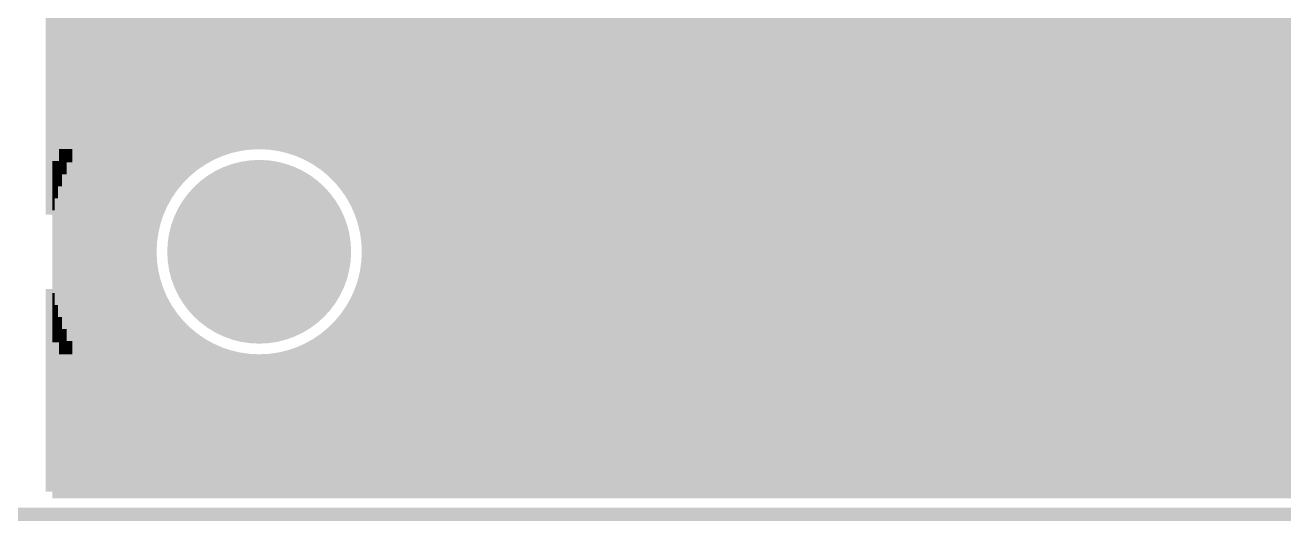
# Model space of a CAD drawing. Extents: x -20 to 155, y -92 to 168.
# Drawn here: x -4.46 to 19.51, y -5.13 to 4.32 of the extents above; entities that cross this region are included whole.
import ezdxf

# ---------------------------------------------------------------- set-up
doc = ezdxf.new("R2010")
doc.units = 0
doc.header["$MEASUREMENT"] = 0
doc.layers.get('0').update_dxf_attribs({"linetype": 'CONTINUOUS'})
for name, color, linetype in [('25-334-1_BOT', 7, 'CONTINUOUS'), ('25-334-1_DRD', 7, 'CONTINUOUS'), ('25-334-1_DRL', 2, 'CONTINUOUS'), ('25-334-1_IN1', 4, 'CONTINUOUS'), ('25-334-1_IN2', 3, 'CONTINUOUS'), ('25-334-1_SMB', 5, 'CONTINUOUS'), ('25-334-1_SMT', 10, 'CONTINUOUS'), ('25-334-1_TOP', 13, 'CONTINUOUS'), ('THRUHOLE_NPT', 15, 'CONTINUOUS'), ('THRUHOLE_TAP', 7, 'CONTINUOUS')]:
    doc.layers.add(name, color=color, linetype=linetype)

# ---------------------------------------------------------------- blocks, each defined once
blk = doc.blocks.new('ROUND_1')
at = {"const_width": 1.75006}
blk.add_lwpolyline([(-0.87503, 0, 1), (0.87503, 0, 1)], format="xyb", close=True, dxfattribs=at)
blk = doc.blocks.new('ROUND_2')
at = {"const_width": 2.49936}
blk.add_lwpolyline([(-1.24968, 0, 1), (1.24968, 0, 1)], format="xyb", close=True, dxfattribs=at)
blk = doc.blocks.new('ROUND_33')
at = {"const_width": 0.7493}
blk.add_lwpolyline([(-0.37465, 0, 1), (0.37465, 0, 1)], format="xyb", close=True, dxfattribs=at)
blk = doc.blocks.new('ROUND_32')
at = {"const_width": 0.35052}
blk.add_lwpolyline([(-0.17526, 0, 1), (0.17526, 0, 1)], format="xyb", close=True, dxfattribs=at)

msp = doc.modelspace()

# ---------------------------------------------------------------- linework, layer by layer
at = {"layer": '25-334-1_BOT', "const_width": 0.254}
for points in [[(-3.937, 16.764), (-3.937, 0.70866)], [(-3.7084, 16.764), (-3.7084, 1.50114)], [(-3.4798, 16.764), (-3.4798, 1.97358)], [(-3.2512, 16.764), (-3.2512, 2.33172)], [(-3.0226, 16.764), (-3.0226, 2.62128)], [(-2.794, 16.764), (-2.794, 2.86258)], [(-2.5654, 16.764), (-2.5654, 3.06832)], [(-2.3368, 16.764), (-2.3368, 3.24612)], [(-2.1082, 16.764), (-2.1082, 3.39852)], [(-1.8796, 16.764), (-1.8796, 3.5306)], [(-1.651, 16.764), (-1.651, 3.64236)], [(-1.4224, 16.764), (-1.4224, 3.73888)], [(-1.1938, 16.764), (-1.1938, 3.81762)], [(-0.9652, 16.764), (-0.9652, 3.88112)], [(-0.7366, 16.764), (-0.7366, 3.93192)], [(-0.508, 16.764), (-0.508, 3.96748)], [(-0.2794, 16.764), (-0.2794, 3.99034)], [(-0.0508, 16.764), (-0.0508, 4.0005)], [(0.1778, 16.764), (0.1778, 3.99542)], [(0.4064, 16.764), (0.4064, 3.98018)], [(0.635, 16.764), (0.635, 3.9497)], [(0.8636, 16.764), (0.8636, 3.90652)], [(1.0922, 16.764), (1.0922, 3.8481)], [(1.3208, 16.764), (1.3208, 3.77698)], [(1.5494, 16.764), (1.5494, 3.68808)], [(1.778, 16.764), (1.778, 3.58394)], [(2.0066, 16.764), (2.0066, 3.45948)], [(2.2352, 16.764), (2.2352, 3.31724)], [(2.4638, 16.764), (2.4638, 3.15214)], [(2.6924, 16.764), (2.6924, 2.9591)], [(2.921, 16.764), (2.921, 2.73304)], [(3.1496, 16.764), (3.1496, 2.46634)], [(3.3782, 16.764), (3.3782, 2.14122)], [(3.6068, 16.764), (3.6068, 1.72974)], [(3.8354, 16.764), (3.8354, 1.13792)], [(4.064, 16.764), (4.064, -4.572)], [(4.2926, 16.764), (4.2926, -4.572)], [(4.5212, 16.764), (4.5212, -4.572)], [(4.7498, 16.764), (4.7498, -4.572)], [(4.9784, 16.764), (4.9784, -4.572)], [(5.207, 16.764), (5.207, -4.572)], [(5.4356, 16.764), (5.4356, -4.572)], [(5.6642, 16.764), (5.6642, -4.572)], [(5.8928, 16.764), (5.8928, -4.572)], [(6.1214, 16.764), (6.1214, -4.572)], [(6.35, 16.764), (6.35, -4.572)], [(6.5786, 16.764), (6.5786, -4.572)], [(6.8072, 16.764), (6.8072, -4.572)], [(7.0358, 16.764), (7.0358, -4.572)], [(7.2644, 16.764), (7.2644, -4.572)], [(7.493, 16.764), (7.493, -4.572)], [(7.7216, 16.764), (7.7216, -4.572)], [(7.9502, 16.764), (7.9502, -4.572)], [(8.1788, 16.764), (8.1788, -4.572)], [(8.4074, 16.764), (8.4074, -4.572)], [(8.636, 16.764), (8.636, -4.572)], [(8.8646, 16.764), (8.8646, -4.572)], [(9.0932, 16.764), (9.0932, -4.572)], [(9.3218, 16.764), (9.3218, -4.572)], [(9.5504, 16.764), (9.5504, -4.572)], [(9.779, 16.764), (9.779, -4.572)], [(10.0076, 16.764), (10.0076, -4.572)], [(10.2362, 16.764), (10.2362, -4.572)], [(10.4648, 16.764), (10.4648, -4.572)], [(10.6934, 16.764), (10.6934, -4.572)], [(10.922, 16.764), (10.922, -4.572)], [(11.1506, 16.764), (11.1506, -4.572)], [(11.3792, 16.764), (11.3792, -4.572)], [(11.6078, 16.764), (11.6078, -4.572)], [(11.8364, 16.764), (11.8364, -4.572)], [(12.065, 16.764), (12.065, -4.572)], [(12.2936, 16.5354), (12.2936, -4.572)], [(12.5222, 16.3068), (12.5222, -4.572)], [(12.7508, 16.0782), (12.7508, -4.572)], [(12.9794, 15.8496), (12.9794, -4.572)], [(13.208, 15.621), (13.208, -4.572)], [(13.4366, 15.3924), (13.4366, -4.572)], [(13.6652, 15.1638), (13.6652, -4.572)], [(13.8938, 14.9352), (13.8938, -4.572)], [(14.1224, 14.7066), (14.1224, -4.572)], [(14.351, 14.478), (14.351, -4.572)], [(14.5796, 14.2494), (14.5796, -4.572)], [(14.8082, 14.0208), (14.8082, -4.572)], [(15.0368, 13.7922), (15.0368, -4.572)], [(15.2654, 13.5636), (15.2654, -4.572)], [(15.494, 13.335), (15.494, -4.572)], [(15.7226, 5.53974), (15.7226, -4.572)], [(15.9512, 5.01904), (15.9512, -4.572)], [(16.1798, 4.6736), (16.1798, -4.572)], [(16.48206, 4.3434), (-3.937, 4.3434)], [(16.4084, 4.41452), (16.4084, -4.572)], [(16.637, 4.20878), (16.637, -4.572)], [(16.75892, 4.1148), (-3.937, 4.1148)], [(16.8656, 4.04114), (16.8656, -4.572)], [(-0.94996, 3.8862), (-3.937, 3.8862)], [(17.13484, 3.8862), (0.94996, 3.8862)], [(17.0942, 3.90652), (17.0942, -4.572)], [(17.3228, 3.79984), (17.3228, -4.572)], [(17.5514, 3.71602), (17.5514, -4.572)], [(19.3802, 3.74904), (19.3802, -4.572)], [(19.6088, 3.84556), (19.6088, -4.572)], [(-1.62052, 3.6576), (-3.937, 3.6576)], [(17.75968, 3.6576), (1.62052, 3.6576)], [(17.78, 3.65252), (17.78, -4.572)], [(18.0086, 3.60934), (18.0086, -4.572)], [(18.2372, 3.58648), (18.2372, -4.572)], [(18.4658, 3.5814), (18.4658, -4.572)], [(18.6944, 3.5941), (18.6944, -4.572)], [(18.923, 3.62712), (18.923, -4.572)], [(135.89, 3.6576), (19.07032, 3.6576)], [(19.1516, 3.67792), (19.1516, -4.572)], [(-2.05994, 3.429), (-3.937, 3.429)], [(135.89, 3.429), (2.05994, 3.429)], [(-2.4003, 3.2004), (-3.937, 3.2004)], [(135.89, 3.2004), (2.4003, 3.2004)], [(-2.67716, 2.9718), (-3.937, 2.9718)], [(135.89, 2.9718), (2.67716, 2.9718)], [(-2.91084, 2.7432), (-3.937, 2.7432)], [(-3.1115, 2.5146), (-3.937, 2.5146)], [(135.89, 2.7432), (2.91084, 2.7432)], [(135.89, 2.5146), (3.1115, 2.5146)], [(-3.28168, 2.286), (-3.937, 2.286)], [(135.89, 2.286), (3.28168, 2.286)], [(-3.43154, 2.0574), (-3.937, 2.0574)], [(135.89, 2.0574), (3.43154, 2.0574)], [(-3.55854, 1.8288), (-3.937, 1.8288)], [(135.89, 1.8288), (3.55854, 1.8288)], [(-3.66522, 1.6002), (-3.937, 1.6002)], [(135.89, 1.6002), (3.66522, 1.6002)], [(-3.75666, 1.3716), (-3.937, 1.3716)], [(135.89, 1.3716), (3.75666, 1.3716)], [(-3.83286, 1.143), (-3.937, 1.143)], [(135.89, 1.143), (3.83286, 1.143)], [(-3.89382, 0.9144), (-3.937, 0.9144)], [(135.89, 0.9144), (3.89382, 0.9144)], [(135.89, 0.6858), (3.94208, 0.6858)], [(135.89, 0.4572), (3.9751, 0.4572)], [(135.89, 0.2286), (3.99288, 0.2286)], [(135.89, 0), (4.0005, 0)], [(135.89, -0.2286), (3.99288, -0.2286)], [(135.89, -0.4572), (3.9751, -0.4572)], [(-3.937, -0.70866), (-3.937, -4.572)], [(135.89, -0.6858), (3.94208, -0.6858)], [(-3.89382, -0.9144), (-3.937, -0.9144)], [(135.89, -0.9144), (3.89382, -0.9144)], [(-3.83286, -1.143), (-3.937, -1.143)], [(135.89, -1.143), (3.83286, -1.143)], [(3.8354, -1.13792), (3.8354, -4.572)], [(-3.75666, -1.3716), (-3.937, -1.3716)], [(-3.7084, -1.50114), (-3.7084, -4.572)], [(135.89, -1.3716), (3.75666, -1.3716)], [(-3.66522, -1.6002), (-3.937, -1.6002)], [(3.6068, -1.72974), (3.6068, -4.572)], [(135.89, -1.6002), (3.66522, -1.6002)], [(-3.55854, -1.8288), (-3.937, -1.8288)], [(-3.4798, -1.97358), (-3.4798, -4.572)], [(135.89, -1.8288), (3.55854, -1.8288)], [(-3.43154, -2.0574), (-3.937, -2.0574)], [(3.3782, -2.14122), (3.3782, -4.572)], [(135.89, -2.0574), (3.43154, -2.0574)], [(-3.28168, -2.286), (-3.937, -2.286)], [(-3.1115, -2.5146), (-3.937, -2.5146)], [(-3.2512, -2.33172), (-3.2512, -4.572)], [(135.89, -2.5146), (3.1115, -2.5146)], [(3.1496, -2.46634), (3.1496, -4.572)], [(135.89, -2.286), (3.28168, -2.286)], [(-2.91084, -2.7432), (-3.937, -2.7432)], [(-3.0226, -2.62128), (-3.0226, -4.572)], [(135.89, -2.7432), (2.91084, -2.7432)], [(2.921, -2.73304), (2.921, -4.572)], [(-2.67716, -2.9718), (-3.937, -2.9718)], [(-2.794, -2.86258), (-2.794, -4.572)], [(135.89, -2.9718), (2.67716, -2.9718)], [(2.6924, -2.9591), (2.6924, -4.572)], [(-2.4003, -3.2004), (-3.937, -3.2004)], [(-2.5654, -3.06832), (-2.5654, -4.572)], [(135.89, -3.2004), (2.4003, -3.2004)], [(2.4638, -3.15214), (2.4638, -4.572)], [(-2.05994, -3.429), (-3.937, -3.429)], [(-2.3368, -3.24612), (-2.3368, -4.572)], [(-2.1082, -3.39852), (-2.1082, -4.572)], [(2.0066, -3.45948), (2.0066, -4.572)], [(135.89, -3.429), (2.05994, -3.429)], [(2.2352, -3.31724), (2.2352, -4.572)], [(-1.62052, -3.6576), (-3.937, -3.6576)], [(-1.8796, -3.5306), (-1.8796, -4.572)], [(-1.651, -3.64236), (-1.651, -4.572)], [(1.5494, -3.68808), (1.5494, -4.572)], [(135.89, -3.6576), (1.62052, -3.6576)], [(1.778, -3.58394), (1.778, -4.572)], [(-0.94996, -3.8862), (-3.937, -3.8862)], [(-1.4224, -3.73888), (-1.4224, -4.572)], [(-1.1938, -3.81762), (-1.1938, -4.572)], [(-0.9652, -3.88112), (-0.9652, -4.572)], [(-0.7366, -3.93192), (-0.7366, -4.572)], [(0.635, -3.9497), (0.635, -4.572)], [(0.8636, -3.90652), (0.8636, -4.572)], [(135.89, -3.8862), (0.94996, -3.8862)], [(1.0922, -3.8481), (1.0922, -4.572)], [(1.3208, -3.77698), (1.3208, -4.572)], [(135.89, -4.1148), (-3.937, -4.1148)], [(-0.508, -3.96748), (-0.508, -4.572)], [(-0.2794, -3.99034), (-0.2794, -4.572)], [(-0.0508, -4.0005), (-0.0508, -4.572)], [(0.1778, -3.99542), (0.1778, -4.572)], [(0.4064, -3.98018), (0.4064, -4.572)], [(135.89, -4.3434), (-3.937, -4.3434)], [(59.944, -4.572), (-3.937, -4.572)]]:
    msp.add_lwpolyline(points, dxfattribs=at)
for points in [[(15.58544, 6.41096, 0.4142136), (18.415, 3.5814)], [(18.415, 3.5814, 0.4142136), (21.24456, 6.41096)], [(0, 4.0005, 0.3629628), (-3.937, 0.70866)], [(4.0005, 0, 0.4142136), (0, 4.0005)], [(0, -4.0005, 0.4142136), (4.0005, 0)], [(-3.937, -0.70866, 0.3629627), (0, -4.0005)]]:
    msp.add_lwpolyline(points, format="xyb", dxfattribs=at)
at = {"layer": '25-334-1_DRD', "const_width": 0.254}
for points in [[(-14.9987, 168.00068), (-14.9987, -4.99872), (155.00096, -4.99872), (155.00096, 168.00068), (-14.9987, 168.00068)], [(4.826, 3.175), (4.445, 2.794)], [(5.334, 3.175), (4.826, 3.175)], [(5.715, 2.794), (5.334, 3.175)], [(7.366, 3.175), (6.985, 2.794)], [(7.874, 3.175), (7.366, 3.175)], [(8.255, 2.794), (7.874, 3.175)], [(9.906, 3.175), (9.525, 2.794)], [(10.414, 3.175), (9.906, 3.175)], [(10.795, 2.794), (10.414, 3.175)], [(12.446, 3.175), (12.065, 2.794)], [(12.954, 3.175), (12.446, 3.175)], [(13.335, 2.794), (12.954, 3.175)], [(14.986, 3.175), (14.605, 2.794)], [(15.494, 3.175), (14.986, 3.175)], [(15.875, 2.794), (15.494, 3.175)], [(17.526, 3.175), (17.145, 2.794)], [(18.034, 3.175), (17.526, 3.175)], [(18.415, 2.794), (18.034, 3.175)], [(4.445, 2.794), (4.445, 2.286)], [(5.715, 2.286), (5.715, 2.794)], [(6.985, 2.794), (6.985, 2.286)], [(8.255, 2.286), (8.255, 2.794)], [(9.525, 2.794), (9.525, 2.286)], [(10.795, 2.286), (10.795, 2.794)], [(12.065, 2.794), (12.065, 2.286)], [(13.335, 2.286), (13.335, 2.794)], [(14.605, 2.794), (14.605, 2.286)], [(15.875, 2.286), (15.875, 2.794)], [(17.145, 2.794), (17.145, 2.286)], [(18.415, 2.286), (18.415, 2.794)], [(4.445, 2.286), (4.826, 1.905)], [(5.334, 1.905), (5.715, 2.286)], [(6.985, 2.286), (7.366, 1.905)], [(7.874, 1.905), (8.255, 2.286)], [(9.525, 2.286), (9.906, 1.905)], [(10.414, 1.905), (10.795, 2.286)], [(12.065, 2.286), (12.446, 1.905)], [(12.954, 1.905), (13.335, 2.286)], [(14.605, 2.286), (14.986, 1.905)], [(15.494, 1.905), (15.875, 2.286)], [(17.145, 2.286), (17.526, 1.905)], [(18.034, 1.905), (18.415, 2.286)], [(4.826, 1.905), (5.334, 1.905)], [(7.366, 1.905), (7.874, 1.905)], [(9.906, 1.905), (10.414, 1.905)], [(12.446, 1.905), (12.954, 1.905)], [(14.986, 1.905), (15.494, 1.905)], [(17.526, 1.905), (18.034, 1.905)], [(0, 0.635), (-0.635, 0)], [(0.635, 0), (0, 0.635)], [(4.826, 0.635), (4.445, 0.254)], [(5.334, 0.635), (4.826, 0.635)], [(5.715, 0.254), (5.334, 0.635)], [(7.366, 0.635), (6.985, 0.254)], [(7.874, 0.635), (7.366, 0.635)], [(8.255, 0.254), (7.874, 0.635)], [(9.906, 0.635), (9.525, 0.254)], [(10.414, 0.635), (9.906, 0.635)], [(10.795, 0.254), (10.414, 0.635)], [(12.446, 0.635), (12.065, 0.254)], [(12.954, 0.635), (12.446, 0.635)], [(13.335, 0.254), (12.954, 0.635)], [(14.986, 0.635), (14.605, 0.254)], [(15.494, 0.635), (14.986, 0.635)], [(15.875, 0.254), (15.494, 0.635)], [(17.526, 0.635), (17.145, 0.254)], [(18.034, 0.635), (17.526, 0.635)], [(18.415, 0.254), (18.034, 0.635)], [(4.445, 0.254), (4.445, -0.254)], [(5.715, -0.254), (5.715, 0.254)], [(6.985, 0.254), (6.985, -0.254)], [(8.255, -0.254), (8.255, 0.254)], [(9.525, 0.254), (9.525, -0.254)], [(10.795, -0.254), (10.795, 0.254)], [(12.065, 0.254), (12.065, -0.254)], [(13.335, -0.254), (13.335, 0.254)], [(14.605, 0.254), (14.605, -0.254)], [(15.875, -0.254), (15.875, 0.254)], [(17.145, 0.254), (17.145, -0.254)], [(18.415, -0.254), (18.415, 0.254)], [(-0.635, 0), (0, -0.635)], [(0, -0.635), (0.635, 0)], [(4.445, -0.254), (4.826, -0.635)], [(5.334, -0.635), (5.715, -0.254)], [(6.985, -0.254), (7.366, -0.635)], [(7.874, -0.635), (8.255, -0.254)], [(9.525, -0.254), (9.906, -0.635)], [(10.414, -0.635), (10.795, -0.254)], [(12.065, -0.254), (12.446, -0.635)], [(12.954, -0.635), (13.335, -0.254)], [(14.605, -0.254), (14.986, -0.635)], [(15.494, -0.635), (15.875, -0.254)], [(17.145, -0.254), (17.526, -0.635)], [(18.034, -0.635), (18.415, -0.254)], [(4.826, -0.635), (5.334, -0.635)], [(7.366, -0.635), (7.874, -0.635)], [(9.906, -0.635), (10.414, -0.635)], [(12.446, -0.635), (12.954, -0.635)], [(14.986, -0.635), (15.494, -0.635)], [(17.526, -0.635), (18.034, -0.635)], [(4.826, -1.905), (4.445, -2.286)], [(5.334, -1.905), (4.826, -1.905)], [(5.715, -2.286), (5.334, -1.905)], [(7.366, -1.905), (6.985, -2.286)], [(7.874, -1.905), (7.366, -1.905)], [(8.255, -2.286), (7.874, -1.905)], [(9.906, -1.905), (9.525, -2.286)], [(10.414, -1.905), (9.906, -1.905)], [(10.795, -2.286), (10.414, -1.905)], [(12.446, -1.905), (12.065, -2.286)], [(12.954, -1.905), (12.446, -1.905)], [(13.335, -2.286), (12.954, -1.905)], [(14.986, -1.905), (14.605, -2.286)], [(15.494, -1.905), (14.986, -1.905)], [(15.875, -2.286), (15.494, -1.905)], [(17.526, -1.905), (17.145, -2.286)], [(18.034, -1.905), (17.526, -1.905)], [(18.415, -2.286), (18.034, -1.905)], [(4.445, -2.286), (4.445, -2.794)], [(5.715, -2.794), (5.715, -2.286)], [(6.985, -2.286), (6.985, -2.794)], [(8.255, -2.794), (8.255, -2.286)], [(9.525, -2.286), (9.525, -2.794)], [(10.795, -2.794), (10.795, -2.286)], [(12.065, -2.286), (12.065, -2.794)], [(13.335, -2.794), (13.335, -2.286)], [(14.605, -2.286), (14.605, -2.794)], [(15.875, -2.794), (15.875, -2.286)], [(17.145, -2.286), (17.145, -2.794)], [(18.415, -2.794), (18.415, -2.286)], [(4.445, -2.794), (4.826, -3.175)], [(5.334, -3.175), (5.715, -2.794)], [(6.985, -2.794), (7.366, -3.175)], [(7.874, -3.175), (8.255, -2.794)], [(9.525, -2.794), (9.906, -3.175)], [(10.414, -3.175), (10.795, -2.794)], [(12.065, -2.794), (12.446, -3.175)], [(12.954, -3.175), (13.335, -2.794)], [(14.605, -2.794), (14.986, -3.175)], [(15.494, -3.175), (15.875, -2.794)], [(17.145, -2.794), (17.526, -3.175)], [(18.034, -3.175), (18.415, -2.794)], [(4.826, -3.175), (5.334, -3.175)], [(7.366, -3.175), (7.874, -3.175)], [(9.906, -3.175), (10.414, -3.175)], [(12.446, -3.175), (12.954, -3.175)], [(14.986, -3.175), (15.494, -3.175)], [(17.526, -3.175), (18.034, -3.175)]]:
    msp.add_lwpolyline(points, dxfattribs=at)
at = {"layer": '25-334-1_DRL', "const_width": 0.254}
msp.add_lwpolyline([(-14.9987, 168.00068), (-14.9987, -4.99872), (155.00096, -4.99872), (155.00096, 168.00068), (-14.9987, 168.00068)], dxfattribs=at)
at = {"layer": '25-334-1_IN1', "const_width": 0.254}
for points in [[(-3.683, 63.5), (-3.683, -4.572)], [(-3.4544, 63.5), (-3.4544, -4.572)], [(-3.2258, 63.5), (-3.2258, -4.572)], [(-2.9972, 63.5), (-2.9972, -4.572)], [(-2.7686, 63.5), (-2.7686, -4.572)], [(-2.54, 63.5), (-2.54, -4.572)], [(-2.3114, 63.5), (-2.3114, -4.572)], [(-2.0828, 63.5), (-2.0828, -4.572)], [(-1.8542, 63.5), (-1.8542, 0.9398)], [(-1.6256, 63.5), (-1.6256, 1.2954)], [(-1.397, 63.5), (-1.397, 1.53924)], [(-1.1684, 63.5), (-1.1684, 1.71958)], [(-0.9398, 63.5), (-0.9398, 1.8542)], [(-0.7112, 63.5), (-0.7112, 1.95326)], [(-0.4826, 63.5), (-0.4826, 2.02184)], [(-0.254, 63.5), (-0.254, 2.06248)], [(-0.0254, 63.5), (-0.0254, 2.07772)], [(0.2032, 63.5), (0.2032, 2.0701)], [(0.4318, 63.5), (0.4318, 2.03454)], [(0.6604, 63.5), (0.6604, 1.97104)], [(0.889, 63.5), (0.889, 1.8796)], [(1.1176, 63.5), (1.1176, 1.7526)], [(1.3462, 63.5), (1.3462, 1.58496)], [(1.5748, 63.5), (1.5748, 1.35636)], [(1.8034, 63.5), (1.8034, 1.03378)], [(2.032, 63.5), (2.032, 0.44196)], [(2.2606, 63.5), (2.2606, -4.572)], [(2.4892, 27.4828), (2.4892, -4.572)], [(2.7178, 27.2542), (2.7178, -4.572)], [(2.9464, 27.0256), (2.9464, -4.572)], [(3.175, 26.797), (3.175, -4.572)], [(3.4036, 26.5684), (3.4036, -4.572)], [(3.6322, 26.3398), (3.6322, -4.572)], [(3.8608, 26.1112), (3.8608, -4.572)], [(4.0894, 25.8826), (4.0894, -4.572)], [(4.318, 25.654), (4.318, -4.572)], [(4.5466, 25.4254), (4.5466, -4.572)], [(4.7752, 25.1968), (4.7752, -4.572)], [(5.0038, 24.9682), (5.0038, -4.572)], [(5.2324, 24.7396), (5.2324, -4.572)], [(5.461, 24.511), (5.461, -4.572)], [(5.6896, 24.2824), (5.6896, -4.572)], [(5.9182, 24.0538), (5.9182, -4.572)], [(6.1468, 23.8252), (6.1468, -4.572)], [(6.3754, 23.5966), (6.3754, -4.572)], [(6.604, 23.368), (6.604, -4.572)], [(6.8326, 23.1394), (6.8326, -4.572)], [(7.0612, 22.9108), (7.0612, -4.572)], [(7.2898, 22.6822), (7.2898, -4.572)], [(7.5184, 22.4536), (7.5184, -4.572)], [(7.747, 22.225), (7.747, -4.572)], [(7.9756, 21.9964), (7.9756, -4.572)], [(8.2042, 21.7678), (8.2042, -4.572)], [(8.4328, 21.5392), (8.4328, -4.572)], [(8.6614, 21.3106), (8.6614, -4.572)], [(8.89, 21.082), (8.89, -4.572)], [(9.1186, 20.8534), (9.1186, -4.572)], [(9.3472, 20.6248), (9.3472, -4.572)], [(9.5758, 20.3962), (9.5758, -4.572)], [(9.8044, 20.1676), (9.8044, -4.572)], [(10.033, 19.939), (10.033, -4.572)], [(10.2616, 19.7104), (10.2616, -4.572)], [(10.4902, 19.4818), (10.4902, -4.572)], [(10.7188, 19.2532), (10.7188, -4.572)], [(10.9474, 19.0246), (10.9474, -4.572)], [(11.176, 18.796), (11.176, -4.572)], [(11.4046, 18.5674), (11.4046, -4.572)], [(11.6332, 18.3388), (11.6332, -4.572)], [(11.8618, 18.1102), (11.8618, -4.572)], [(12.0904, 17.8816), (12.0904, -4.572)], [(12.319, 17.653), (12.319, -4.572)], [(12.5476, 17.4244), (12.5476, -4.572)], [(12.7762, 17.1958), (12.7762, -4.572)], [(13.0048, 16.9672), (13.0048, -4.572)], [(13.2334, 16.7386), (13.2334, -4.572)], [(13.462, 16.51), (13.462, -4.572)], [(13.6906, 16.2814), (13.6906, -4.572)], [(13.9192, 16.0528), (13.9192, -4.572)], [(14.1478, 15.8242), (14.1478, -4.572)], [(14.3764, 15.5956), (14.3764, -4.572)], [(14.605, 15.367), (14.605, -4.572)], [(14.8336, 15.1384), (14.8336, -4.572)], [(15.0622, 14.9098), (15.0622, -4.572)], [(15.2908, 14.6812), (15.2908, -4.572)], [(15.5194, 14.4526), (15.5194, -4.572)], [(15.748, 5.46354), (15.748, -4.572)], [(15.9766, 4.97332), (15.9766, -4.572)], [(16.2052, 4.64312), (16.2052, -4.572)], [(16.48206, 4.3434), (-3.683, 4.3434)], [(16.4338, 4.38912), (16.4338, -4.572)], [(16.6624, 4.18846), (16.6624, -4.572)], [(16.75892, 4.1148), (-3.683, 4.1148)], [(16.891, 4.0259), (16.891, -4.572)], [(17.13484, 3.8862), (-3.683, 3.8862)], [(17.1196, 3.89382), (17.1196, -4.572)], [(17.3482, 3.78968), (17.3482, -4.572)], [(17.5768, 3.7084), (17.5768, -4.572)], [(19.4056, 3.7592), (19.4056, -4.572)], [(17.75968, 3.6576), (-3.683, 3.6576)], [(17.8054, 3.64744), (17.8054, -4.572)], [(18.034, 3.6068), (18.034, -4.572)], [(18.2626, 3.58394), (18.2626, -4.572)], [(18.4912, 3.5814), (18.4912, -4.572)], [(18.7198, 3.59664), (18.7198, -4.572)], [(18.9484, 3.62966), (18.9484, -4.572)], [(135.89, 3.6576), (19.07032, 3.6576)], [(19.177, 3.68554), (19.177, -4.572)], [(135.89, 3.429), (-3.683, 3.429)], [(135.89, 3.2004), (-3.683, 3.2004)], [(135.89, 2.9718), (-3.683, 2.9718)], [(135.89, 2.7432), (-3.683, 2.7432)], [(135.89, 2.5146), (-3.683, 2.5146)], [(135.89, 2.286), (-3.683, 2.286)], [(-0.30226, 2.0574), (-3.683, 2.0574)], [(135.89, 2.0574), (0.30226, 2.0574)], [(-0.98806, 1.8288), (-3.683, 1.8288)], [(135.89, 1.8288), (0.98806, 1.8288)], [(-1.32842, 1.6002), (-3.683, 1.6002)], [(135.89, 1.6002), (1.32842, 1.6002)], [(-1.5621, 1.3716), (-3.683, 1.3716)], [(135.89, 1.3716), (1.5621, 1.3716)], [(-1.73736, 1.143), (-3.683, 1.143)], [(135.89, 1.143), (1.73736, 1.143)], [(-1.8669, 0.9144), (-3.683, 0.9144)], [(135.89, 0.9144), (1.8669, 0.9144)], [(-1.96342, 0.6858), (-3.683, 0.6858)], [(135.89, 0.6858), (1.96342, 0.6858)], [(-2.02692, 0.4572), (-3.683, 0.4572)], [(135.89, 0.4572), (2.02692, 0.4572)], [(-2.06756, 0.2286), (-3.683, 0.2286)], [(135.89, 0.2286), (2.06756, 0.2286)], [(-2.08026, 0), (-3.683, 0)], [(135.89, 0), (2.08026, 0)], [(-2.06756, -0.2286), (-3.683, -0.2286)], [(135.89, -0.2286), (2.06756, -0.2286)], [(-2.02692, -0.4572), (-3.683, -0.4572)], [(135.89, -0.4572), (2.02692, -0.4572)], [(2.032, -0.44196), (2.032, -4.572)], [(-1.96342, -0.6858), (-3.683, -0.6858)], [(135.89, -0.6858), (1.96342, -0.6858)], [(-1.8669, -0.9144), (-3.683, -0.9144)], [(-1.8542, -0.9398), (-1.8542, -4.572)], [(1.8034, -1.03378), (1.8034, -4.572)], [(135.89, -0.9144), (1.8669, -0.9144)], [(-1.73736, -1.143), (-3.683, -1.143)], [(-1.6256, -1.2954), (-1.6256, -4.572)], [(135.89, -1.143), (1.73736, -1.143)], [(-1.5621, -1.3716), (-3.683, -1.3716)], [(-1.397, -1.53924), (-1.397, -4.572)], [(135.89, -1.3716), (1.5621, -1.3716)], [(1.5748, -1.35636), (1.5748, -4.572)], [(-1.32842, -1.6002), (-3.683, -1.6002)], [(-1.1684, -1.71958), (-1.1684, -4.572)], [(1.1176, -1.7526), (1.1176, -4.572)], [(135.89, -1.6002), (1.32842, -1.6002)], [(1.3462, -1.58496), (1.3462, -4.572)], [(-0.98806, -1.8288), (-3.683, -1.8288)], [(-0.9398, -1.8542), (-0.9398, -4.572)], [(-0.7112, -1.95326), (-0.7112, -4.572)], [(-0.4826, -2.02184), (-0.4826, -4.572)], [(0.4318, -2.03454), (0.4318, -4.572)], [(0.6604, -1.97104), (0.6604, -4.572)], [(0.889, -1.8796), (0.889, -4.572)], [(135.89, -1.8288), (0.98806, -1.8288)], [(-0.30226, -2.0574), (-3.683, -2.0574)], [(-0.254, -2.06248), (-0.254, -4.572)], [(-0.0254, -2.07772), (-0.0254, -4.572)], [(0.2032, -2.0701), (0.2032, -4.572)], [(135.89, -2.0574), (0.30226, -2.0574)], [(135.89, -2.286), (-3.683, -2.286)], [(135.89, -2.5146), (-3.683, -2.5146)], [(59.817, -2.54), (59.817, -4.572), (-3.683, -4.572)], [(135.89, -2.7432), (-3.683, -2.7432)], [(135.89, -2.9718), (-3.683, -2.9718)], [(135.89, -3.2004), (-3.683, -3.2004)], [(135.89, -3.429), (-3.683, -3.429)], [(135.89, -3.6576), (-3.683, -3.6576)], [(135.89, -3.8862), (-3.683, -3.8862)], [(135.89, -4.1148), (-3.683, -4.1148)], [(135.89, -4.3434), (-3.683, -4.3434)]]:
    msp.add_lwpolyline(points, dxfattribs=at)
for points in [[(15.58544, 6.41096, 0.4142136), (18.415, 3.5814)], [(18.415, 3.5814, 0.4142136), (21.24456, 6.41096)], [(0, 2.08026, 0.4142136), (-2.08026, 0)], [(2.08026, 0, 0.4142136), (0, 2.08026)], [(-2.08026, 0, 0.4142136), (0, -2.08026)], [(0, -2.08026, 0.4142136), (2.08026, 0)]]:
    msp.add_lwpolyline(points, format="xyb", dxfattribs=at)
at = {"layer": '25-334-1_IN2', "const_width": 0.254}
for points in [[(144.018, 167.259), (3.175, 167.259), (3.175, 160.147), (-3.81, 160.147), (-3.81, -4.572)], [(-3.5814, 160.147), (-3.5814, -4.572)], [(-3.3528, 160.147), (-3.3528, -4.572)], [(-3.1242, 160.147), (-3.1242, -4.572)], [(-2.8956, 160.147), (-2.8956, -4.572)], [(-2.667, 160.147), (-2.667, -4.572)], [(-2.4384, 160.147), (-2.4384, -4.572)], [(-2.2098, 160.147), (-2.2098, -4.572)], [(-1.9812, 160.147), (-1.9812, 0.62992)], [(-1.7526, 160.147), (-1.7526, 1.1176)], [(-1.524, 160.147), (-1.524, 1.41478)], [(-1.2954, 160.147), (-1.2954, 1.6256)], [(-1.0668, 160.147), (-1.0668, 1.78562)], [(-0.8382, 160.147), (-0.8382, 1.90246)], [(-0.6096, 160.147), (-0.6096, 1.98882)], [(-0.381, 160.147), (-0.381, 2.0447)], [(-0.1524, 160.147), (-0.1524, 2.07264)], [(0.0762, 160.147), (0.0762, 2.07772)], [(0.3048, 160.147), (0.3048, 2.0574)], [(0.5334, 160.147), (0.5334, 2.00914)], [(0.762, 160.147), (0.762, 1.93548)], [(0.9906, 160.147), (0.9906, 1.8288)], [(1.2192, 160.147), (1.2192, 1.68402)], [(1.4478, 160.147), (1.4478, 1.49098)], [(1.6764, 160.147), (1.6764, 1.22936)], [(1.905, 160.147), (1.905, 0.83312)], [(2.1336, 160.147), (2.1336, -4.572)], [(2.3622, 160.147), (2.3622, -4.572)], [(2.5908, 26.2382), (2.5908, -4.572)], [(2.8194, 26.0096), (2.8194, -4.572)], [(3.048, 25.781), (3.048, -4.572)], [(3.2766, 25.5524), (3.2766, -4.572)], [(3.5052, 25.3238), (3.5052, -4.572)], [(3.7338, 25.0952), (3.7338, -4.572)], [(3.9624, 24.8666), (3.9624, -4.572)], [(4.191, 24.638), (4.191, -4.572)], [(4.4196, 24.4094), (4.4196, -4.572)], [(4.6482, 24.1808), (4.6482, -4.572)], [(4.8768, 23.9522), (4.8768, -4.572)], [(5.1054, 23.7236), (5.1054, -4.572)], [(5.334, 23.495), (5.334, -4.572)], [(5.5626, 23.2664), (5.5626, -4.572)], [(5.7912, 23.0378), (5.7912, -4.572)], [(6.0198, 22.8092), (6.0198, -4.572)], [(6.2484, 22.5806), (6.2484, -4.572)], [(6.477, 22.352), (6.477, -4.572)], [(6.7056, 22.1234), (6.7056, -4.572)], [(6.9342, 21.8948), (6.9342, -4.572)], [(7.1628, 21.6662), (7.1628, -4.572)], [(7.3914, 21.4376), (7.3914, -4.572)], [(7.62, 21.209), (7.62, -4.572)], [(7.8486, 20.9804), (7.8486, -4.572)], [(8.0772, 20.7518), (8.0772, -4.572)], [(8.3058, 20.5232), (8.3058, -4.572)], [(8.5344, 20.2946), (8.5344, -4.572)], [(8.763, 20.066), (8.763, -4.572)], [(8.9916, 19.8374), (8.9916, -4.572)], [(9.2202, 19.6088), (9.2202, -4.572)], [(9.4488, 19.3802), (9.4488, -4.572)], [(9.6774, 19.1516), (9.6774, -4.572)], [(9.906, 18.923), (9.906, -4.572)], [(10.1346, 18.6944), (10.1346, -4.572)], [(10.3632, 18.4658), (10.3632, -4.572)], [(10.5918, 18.2372), (10.5918, -4.572)], [(10.8204, 18.0086), (10.8204, -4.572)], [(11.049, 17.78), (11.049, -4.572)], [(11.2776, 17.5514), (11.2776, -4.572)], [(11.5062, 17.3228), (11.5062, -4.572)], [(11.7348, 17.0942), (11.7348, -4.572)], [(11.9634, 16.8656), (11.9634, -4.572)], [(12.192, 16.637), (12.192, -4.572)], [(12.4206, 16.4084), (12.4206, -4.572)], [(12.6492, 16.1798), (12.6492, -4.572)], [(12.8778, 15.9512), (12.8778, -4.572)], [(13.1064, 15.7226), (13.1064, -4.572)], [(13.335, 15.494), (13.335, -4.572)], [(13.5636, 15.2654), (13.5636, -4.572)], [(13.7922, 15.0368), (13.7922, -4.572)], [(14.0208, 14.8082), (14.0208, -4.572)], [(14.2494, 14.5796), (14.2494, -4.572)], [(14.478, 14.351), (14.478, -4.572)], [(14.7066, 14.1224), (14.7066, -4.572)], [(14.9352, 13.8938), (14.9352, -4.572)], [(15.1638, 13.6652), (15.1638, -4.572)], [(15.3924, 13.4366), (15.3924, -4.572)], [(15.621, 5.96138), (15.621, -4.572)], [(15.8496, 5.21716), (15.8496, -4.572)], [(16.0782, 4.8133), (16.0782, -4.572)], [(16.3068, 4.5212), (16.3068, -4.572)], [(16.48206, 4.3434), (-3.81, 4.3434)], [(16.5354, 4.29514), (16.5354, -4.572)], [(16.75892, 4.1148), (-3.81, 4.1148)], [(16.764, 4.11226), (16.764, -4.572)], [(16.9926, 3.9624), (16.9926, -4.572)], [(17.13484, 3.8862), (-3.81, 3.8862)], [(17.2212, 3.84556), (17.2212, -4.572)], [(17.4498, 3.74904), (17.4498, -4.572)], [(19.2786, 3.71602), (19.2786, -4.572)], [(19.5072, 3.79984), (19.5072, -4.572)], [(17.75968, 3.6576), (-3.81, 3.6576)], [(17.6784, 3.67792), (17.6784, -4.572)], [(17.907, 3.62712), (17.907, -4.572)], [(18.1356, 3.5941), (18.1356, -4.572)], [(18.3642, 3.5814), (18.3642, -4.572)], [(18.5928, 3.58648), (18.5928, -4.572)], [(18.8214, 3.60934), (18.8214, -4.572)], [(19.05, 3.65252), (19.05, -4.572)], [(135.89, 3.6576), (19.07032, 3.6576)], [(135.89, 3.429), (-3.81, 3.429)], [(135.89, 3.2004), (-3.81, 3.2004)], [(135.89, 2.9718), (-3.81, 2.9718)], [(135.89, 2.7432), (-3.81, 2.7432)], [(135.89, 2.5146), (-3.81, 2.5146)], [(135.89, 2.286), (-3.81, 2.286)], [(-0.30226, 2.0574), (-3.81, 2.0574)], [(135.89, 2.0574), (0.30226, 2.0574)], [(-0.98806, 1.8288), (-3.81, 1.8288)], [(135.89, 1.8288), (0.98806, 1.8288)], [(-1.32842, 1.6002), (-3.81, 1.6002)], [(135.89, 1.6002), (1.32842, 1.6002)], [(-1.5621, 1.3716), (-3.81, 1.3716)], [(135.89, 1.3716), (1.5621, 1.3716)], [(-1.73736, 1.143), (-3.81, 1.143)], [(135.89, 1.143), (1.73736, 1.143)], [(-1.8669, 0.9144), (-3.81, 0.9144)], [(135.89, 0.9144), (1.8669, 0.9144)], [(-1.96342, 0.6858), (-3.81, 0.6858)], [(135.89, 0.6858), (1.96342, 0.6858)], [(-2.02692, 0.4572), (-3.81, 0.4572)], [(135.89, 0.4572), (2.02692, 0.4572)], [(-2.06756, 0.2286), (-3.81, 0.2286)], [(135.89, 0.2286), (2.06756, 0.2286)], [(-2.08026, 0), (-3.81, 0)], [(135.89, 0), (2.08026, 0)], [(-2.06756, -0.2286), (-3.81, -0.2286)], [(135.89, -0.2286), (2.06756, -0.2286)], [(-2.02692, -0.4572), (-3.81, -0.4572)], [(135.89, -0.4572), (2.02692, -0.4572)], [(-1.96342, -0.6858), (-3.81, -0.6858)], [(-1.9812, -0.62992), (-1.9812, -4.572)], [(1.905, -0.83312), (1.905, -4.572)], [(135.89, -0.6858), (1.96342, -0.6858)], [(-1.8669, -0.9144), (-3.81, -0.9144)], [(135.89, -0.9144), (1.8669, -0.9144)], [(-1.73736, -1.143), (-3.81, -1.143)], [(-1.7526, -1.1176), (-1.7526, -4.572)], [(1.6764, -1.22936), (1.6764, -4.572)], [(135.89, -1.143), (1.73736, -1.143)], [(-1.5621, -1.3716), (-3.81, -1.3716)], [(-1.524, -1.41478), (-1.524, -4.572)], [(1.4478, -1.49098), (1.4478, -4.572)], [(135.89, -1.3716), (1.5621, -1.3716)], [(-1.32842, -1.6002), (-3.81, -1.6002)], [(-1.2954, -1.6256), (-1.2954, -4.572)], [(-1.0668, -1.78562), (-1.0668, -4.572)], [(1.2192, -1.68402), (1.2192, -4.572)], [(135.89, -1.6002), (1.32842, -1.6002)], [(-0.98806, -1.8288), (-3.81, -1.8288)], [(-0.8382, -1.90246), (-0.8382, -4.572)], [(-0.6096, -1.98882), (-0.6096, -4.572)], [(0.5334, -2.00914), (0.5334, -4.572)], [(0.762, -1.93548), (0.762, -4.572)], [(135.89, -1.8288), (0.98806, -1.8288)], [(0.9906, -1.8288), (0.9906, -4.572)], [(-0.30226, -2.0574), (-3.81, -2.0574)], [(-0.381, -2.0447), (-0.381, -4.572)], [(-0.1524, -2.07264), (-0.1524, -4.572)], [(0.0762, -2.07772), (0.0762, -4.572)], [(135.89, -2.0574), (0.30226, -2.0574)], [(0.3048, -2.0574), (0.3048, -4.572)], [(135.89, -2.286), (-3.81, -2.286)], [(135.89, -2.5146), (-3.81, -2.5146)], [(135.89, -2.7432), (-3.81, -2.7432)], [(135.89, -2.9718), (-3.81, -2.9718)], [(135.89, -3.2004), (-3.81, -3.2004)], [(135.89, -3.429), (-3.81, -3.429)], [(135.89, -3.6576), (-3.81, -3.6576)], [(135.89, -3.8862), (-3.81, -3.8862)], [(135.89, -4.1148), (-3.81, -4.1148)], [(135.89, -4.3434), (-3.81, -4.3434)], [(135.89, -4.572), (-3.81, -4.572)]]:
    msp.add_lwpolyline(points, dxfattribs=at)
for points in [[(15.58544, 6.41096, 0.4142136), (18.415, 3.5814)], [(18.415, 3.5814, 0.4142136), (21.24456, 6.41096)], [(0, 2.08026, 0.4142136), (-2.08026, 0)], [(2.08026, 0, 0.4142136), (0, 2.08026)], [(-2.08026, 0, 0.4142136), (0, -2.08026)], [(0, -2.08026, 0.4142136), (2.08026, 0)]]:
    msp.add_lwpolyline(points, format="xyb", dxfattribs=at)
at = {"layer": '25-334-1_SMB', "const_width": 4.99872}
msp.add_lwpolyline([(-1.397, 12.065), (5.207, 12.065), (15.875, 1.397), (18.796, -1.397), (18.542, -1.651), (128.524, -1.651), (128.524, 11.176)], dxfattribs=at)
at = {"layer": '25-334-1_SMT', "const_width": 4.99872}
for points in [[(132.207, -1.651), (10.033, -1.651), (-0.508, 8.89), (-0.508, 153.67), (9.398, 163.576), (126.365, 163.576), (126.365, 151.384)], [(18.415, 163.703), (18.415, -1.651)]]:
    msp.add_lwpolyline(points, dxfattribs=at)
at = {"layer": '25-334-1_TOP', "const_width": 0.254}
for points in [[(4.191, 167.259), (4.191, -4.572)], [(4.4196, 167.259), (4.4196, -4.572)], [(4.6482, 167.259), (4.6482, -4.572)], [(4.8768, 167.259), (4.8768, -4.572)], [(5.1054, 167.259), (5.1054, -4.572)], [(5.334, 167.259), (5.334, -4.572)], [(5.5626, 167.259), (5.5626, -4.572)], [(5.7912, 167.259), (5.7912, -4.572)], [(6.0198, 167.259), (6.0198, -4.572)], [(14.478, 167.259), (14.478, -4.572)], [(14.7066, 167.259), (14.7066, -4.572)], [(14.9352, 167.259), (14.9352, -4.572)], [(15.1638, 167.259), (15.1638, -4.572)], [(15.3924, 167.259), (15.3924, -4.572)], [(3.9624, 162.44824), (3.9624, 0.55118)], [(-3.81, 161.78022), (-3.81, 1.2192)], [(3.7338, 161.56178), (3.7338, 1.4351)], [(-3.5814, 161.21634), (-3.5814, 1.78308)], [(3.5052, 161.07156), (3.5052, 1.92786)], [(-3.3528, 160.81756), (-3.3528, 2.18186)], [(3.2766, 160.70326), (3.2766, 2.29362)], [(-3.1242, 160.50006), (-3.1242, 2.49936)], [(-2.8956, 160.23844), (-2.8956, 2.76098)], [(3.048, 160.40862), (3.048, 2.5908)], [(-2.667, 160.01746), (-2.667, 2.98196)], [(2.5908, 159.95142), (2.5908, 3.048)], [(2.8194, 160.1597), (2.8194, 2.83718)], [(-2.4384, 159.82696), (-2.4384, 3.16992)], [(2.3622, 159.77108), (2.3622, 3.22834)], [(-2.2098, 159.6644), (-2.2098, 3.33502)], [(-1.9812, 159.5247), (-1.9812, 3.47472)], [(1.905, 159.48152), (1.905, 3.5179)], [(2.1336, 159.61614), (2.1336, 3.38328)], [(-1.7526, 159.40278), (-1.7526, 3.59664)], [(-1.524, 159.30118), (-1.524, 3.69824)], [(1.4478, 159.2707), (1.4478, 3.72872)], [(1.6764, 159.36722), (1.6764, 3.6322)], [(-1.2954, 159.21482), (-1.2954, 3.7846)], [(-1.0668, 159.1437), (-1.0668, 3.85572)], [(-0.8382, 159.08782), (-0.8382, 3.9116)], [(-0.6096, 159.04464), (-0.6096, 3.95224)], [(-0.381, 159.0167), (-0.381, 3.98272)], [(-0.1524, 159.00146), (-0.1524, 3.99796)], [(0.0762, 158.99892), (0.0762, 4.0005)], [(0.3048, 159.00908), (0.3048, 3.9878)], [(0.5334, 159.03448), (0.5334, 3.96494)], [(0.762, 159.07258), (0.762, 3.92684)], [(0.9906, 159.12338), (0.9906, 3.87604)], [(1.2192, 159.18942), (1.2192, 3.81)], [(6.2484, 31.242), (6.2484, -4.572)], [(6.477, 31.242), (6.477, -4.572)], [(6.7056, 31.242), (6.7056, -4.572)], [(6.9342, 31.242), (6.9342, -4.572)], [(7.1628, 31.242), (7.1628, -4.572)], [(7.3914, 31.242), (7.3914, -4.572)], [(7.62, 31.242), (7.62, -4.572)], [(7.8486, 31.242), (7.8486, -4.572)], [(8.0772, 31.242), (8.0772, -4.572)], [(8.3058, 31.242), (8.3058, -4.572)], [(8.5344, 31.242), (8.5344, -4.572)], [(8.763, 31.242), (8.763, -4.572)], [(8.9916, 31.242), (8.9916, -4.572)], [(9.2202, 31.242), (9.2202, -4.572)], [(9.4488, 31.242), (9.4488, -4.572)], [(9.6774, 31.242), (9.6774, -4.572)], [(9.906, 31.242), (9.906, -4.572)], [(10.1346, 31.242), (10.1346, -4.572)], [(10.3632, 31.242), (10.3632, -4.572)], [(10.5918, 31.242), (10.5918, -4.572)], [(10.8204, 31.242), (10.8204, -4.572)], [(11.049, 31.242), (11.049, -4.572)], [(11.2776, 31.242), (11.2776, -4.572)], [(11.5062, 31.242), (11.5062, -4.572)], [(11.7348, 31.242), (11.7348, -4.572)], [(11.9634, 31.242), (11.9634, -4.572)], [(12.192, 31.242), (12.192, -4.572)], [(12.4206, 31.242), (12.4206, -4.572)], [(12.6492, 31.242), (12.6492, -4.572)], [(12.8778, 31.242), (12.8778, -4.572)], [(13.1064, 31.242), (13.1064, -4.572)], [(13.335, 31.242), (13.335, -4.572)], [(13.5636, 31.242), (13.5636, -4.572)], [(13.7922, 31.242), (13.7922, -4.572)], [(14.0208, 31.242), (14.0208, -4.572)], [(14.2494, 31.242), (14.2494, -4.572)], [(135.89, 17.526), (135.89, -4.572), (-3.81, -4.572)], [(15.621, 5.96138), (15.621, -4.572)], [(15.8496, 5.21716), (15.8496, -4.572)], [(16.0782, 4.8133), (16.0782, -4.572)], [(16.3068, 4.5212), (16.3068, -4.572)], [(16.48206, 4.3434), (-3.81, 4.3434)], [(16.5354, 4.29514), (16.5354, -4.572)], [(16.75892, 4.1148), (-3.81, 4.1148)], [(16.764, 4.11226), (16.764, -4.572)], [(16.9926, 3.9624), (16.9926, -4.572)], [(-0.94996, 3.8862), (-3.81, 3.8862)], [(17.13484, 3.8862), (0.94996, 3.8862)], [(17.2212, 3.84556), (17.2212, -4.572)], [(17.4498, 3.74904), (17.4498, -4.572)], [(19.2786, 3.71602), (19.2786, -4.572)], [(19.5072, 3.79984), (19.5072, -4.572)], [(-1.62052, 3.6576), (-3.81, 3.6576)], [(17.75968, 3.6576), (1.62052, 3.6576)], [(17.6784, 3.67792), (17.6784, -4.572)], [(17.907, 3.62712), (17.907, -4.572)], [(18.1356, 3.5941), (18.1356, -4.572)], [(18.3642, 3.5814), (18.3642, -4.572)], [(18.5928, 3.58648), (18.5928, -4.572)], [(18.8214, 3.60934), (18.8214, -4.572)], [(19.05, 3.65252), (19.05, -4.572)], [(135.89, 3.6576), (19.07032, 3.6576)], [(-2.05994, 3.429), (-3.81, 3.429)], [(135.89, 3.429), (2.05994, 3.429)], [(-2.4003, 3.2004), (-3.81, 3.2004)], [(135.89, 3.2004), (2.4003, 3.2004)], [(-2.67716, 2.9718), (-3.81, 2.9718)], [(135.89, 2.9718), (2.67716, 2.9718)], [(-2.91084, 2.7432), (-3.81, 2.7432)], [(-3.1115, 2.5146), (-3.81, 2.5146)], [(135.89, 2.7432), (2.91084, 2.7432)], [(135.89, 2.5146), (3.1115, 2.5146)], [(-3.28168, 2.286), (-3.81, 2.286)], [(135.89, 2.286), (3.28168, 2.286)], [(-3.43154, 2.0574), (-3.81, 2.0574)], [(135.89, 2.0574), (3.43154, 2.0574)], [(-3.55854, 1.8288), (-3.81, 1.8288)], [(135.89, 1.8288), (3.55854, 1.8288)], [(-3.66522, 1.6002), (-3.81, 1.6002)], [(135.89, 1.6002), (3.66522, 1.6002)], [(-3.75666, 1.3716), (-3.81, 1.3716)], [(135.89, 1.3716), (3.75666, 1.3716)], [(135.89, 1.143), (3.83286, 1.143)], [(135.89, 0.9144), (3.89382, 0.9144)], [(135.89, 0.6858), (3.94208, 0.6858)], [(135.89, 0.4572), (3.9751, 0.4572)], [(135.89, 0.2286), (3.99288, 0.2286)], [(135.89, 0), (4.0005, 0)], [(135.89, -0.2286), (3.99288, -0.2286)], [(3.9624, -0.55118), (3.9624, -4.572)], [(135.89, -0.4572), (3.9751, -0.4572)], [(135.89, -0.6858), (3.94208, -0.6858)], [(135.89, -0.9144), (3.89382, -0.9144)], [(-3.81, -1.2192), (-3.81, -4.572)], [(135.89, -1.143), (3.83286, -1.143)], [(-3.75666, -1.3716), (-3.81, -1.3716)], [(3.7338, -1.4351), (3.7338, -4.572)], [(135.89, -1.3716), (3.75666, -1.3716)], [(-3.66522, -1.6002), (-3.81, -1.6002)], [(-3.5814, -1.78308), (-3.5814, -4.572)], [(135.89, -1.6002), (3.66522, -1.6002)], [(-3.55854, -1.8288), (-3.81, -1.8288)], [(3.5052, -1.92786), (3.5052, -4.572)], [(135.89, -1.8288), (3.55854, -1.8288)], [(-3.43154, -2.0574), (-3.81, -2.0574)], [(-3.3528, -2.18186), (-3.3528, -4.572)], [(135.89, -2.0574), (3.43154, -2.0574)], [(-3.28168, -2.286), (-3.81, -2.286)], [(-3.1115, -2.5146), (-3.81, -2.5146)], [(-3.1242, -2.49936), (-3.1242, -4.572)], [(135.89, -2.5146), (3.1115, -2.5146)], [(3.2766, -2.29362), (3.2766, -4.572)], [(135.89, -2.286), (3.28168, -2.286)], [(-2.91084, -2.7432), (-3.81, -2.7432)], [(-2.8956, -2.76098), (-2.8956, -4.572)], [(135.89, -2.7432), (2.91084, -2.7432)], [(3.048, -2.5908), (3.048, -4.572)], [(-2.67716, -2.9718), (-3.81, -2.9718)], [(-2.667, -2.98196), (-2.667, -4.572)], [(135.89, -2.9718), (2.67716, -2.9718)], [(2.8194, -2.83718), (2.8194, -4.572)], [(-2.4003, -3.2004), (-3.81, -3.2004)], [(-2.4384, -3.16992), (-2.4384, -4.572)], [(2.3622, -3.22834), (2.3622, -4.572)], [(135.89, -3.2004), (2.4003, -3.2004)], [(2.5908, -3.048), (2.5908, -4.572)], [(-2.05994, -3.429), (-3.81, -3.429)], [(-2.2098, -3.33502), (-2.2098, -4.572)], [(-1.9812, -3.47472), (-1.9812, -4.572)], [(135.89, -3.429), (2.05994, -3.429)], [(2.1336, -3.38328), (2.1336, -4.572)], [(-1.62052, -3.6576), (-3.81, -3.6576)], [(-1.7526, -3.59664), (-1.7526, -4.572)], [(-1.524, -3.69824), (-1.524, -4.572)], [(135.89, -3.6576), (1.62052, -3.6576)], [(1.6764, -3.6322), (1.6764, -4.572)], [(1.905, -3.5179), (1.905, -4.572)], [(-0.94996, -3.8862), (-3.81, -3.8862)], [(-1.2954, -3.7846), (-1.2954, -4.572)], [(-1.0668, -3.85572), (-1.0668, -4.572)], [(-0.8382, -3.9116), (-0.8382, -4.572)], [(-0.6096, -3.95224), (-0.6096, -4.572)], [(0.762, -3.92684), (0.762, -4.572)], [(135.89, -3.8862), (0.94996, -3.8862)], [(0.9906, -3.87604), (0.9906, -4.572)], [(1.2192, -3.81), (1.2192, -4.572)], [(1.4478, -3.72872), (1.4478, -4.572)], [(135.89, -4.1148), (-3.81, -4.1148)], [(-0.381, -3.98272), (-0.381, -4.572)], [(-0.1524, -3.99796), (-0.1524, -4.572)], [(0.0762, -4.0005), (0.0762, -4.572)], [(0.3048, -3.9878), (0.3048, -4.572)], [(0.5334, -3.96494), (0.5334, -4.572)], [(135.89, -4.3434), (-3.81, -4.3434)]]:
    msp.add_lwpolyline(points, dxfattribs=at)
for points in [[(15.58544, 6.41096, 0.4142136), (18.415, 3.5814)], [(18.415, 3.5814, 0.4142136), (21.24456, 6.41096)], [(0, 4.0005, 0.3261519), (-3.81, 1.2192)], [(4.0005, 0, 0.4142136), (0, 4.0005)], [(0, -4.0005, 0.4142136), (4.0005, 0)], [(-3.81, -1.2192, 0.3261518), (0, -4.0005)]]:
    msp.add_lwpolyline(points, format="xyb", dxfattribs=at)

# ---------------------------------------------------------------- block references
at = {"layer": '25-334-1_BOT'}
for name, p in [('ROUND_2', (18.415, 6.41096)), ('ROUND_33', (5.08, 2.54)), ('ROUND_33', (7.62, 2.54)), ('ROUND_33', (10.16, 2.54)), ('ROUND_33', (12.7, 2.54)), ('ROUND_33', (15.24, 2.54)), ('ROUND_33', (17.78, 2.54)), ('ROUND_1', (0, 0)), ('ROUND_33', (5.08, 0)), ('ROUND_33', (7.62, 0)), ('ROUND_33', (10.16, 0)), ('ROUND_33', (12.7, 0)), ('ROUND_33', (15.24, 0)), ('ROUND_33', (17.78, 0)), ('ROUND_33', (5.08, -2.54)), ('ROUND_33', (7.62, -2.54)), ('ROUND_33', (10.16, -2.54)), ('ROUND_33', (12.7, -2.54)), ('ROUND_33', (15.24, -2.54)), ('ROUND_33', (17.78, -2.54))]:
    msp.add_blockref(name, p, dxfattribs=at)
at = {"layer": '25-334-1_DRL'}
for name, p in [('ROUND_32', (5.08, 2.54)), ('ROUND_32', (7.62, 2.54)), ('ROUND_32', (10.16, 2.54)), ('ROUND_32', (12.7, 2.54)), ('ROUND_32', (15.24, 2.54)), ('ROUND_32', (17.78, 2.54)), ('ROUND_1', (0, 0)), ('ROUND_32', (5.08, 0)), ('ROUND_32', (7.62, 0)), ('ROUND_32', (10.16, 0)), ('ROUND_32', (12.7, 0)), ('ROUND_32', (15.24, 0)), ('ROUND_32', (17.78, 0)), ('ROUND_32', (5.08, -2.54)), ('ROUND_32', (7.62, -2.54)), ('ROUND_32', (10.16, -2.54)), ('ROUND_32', (12.7, -2.54)), ('ROUND_32', (15.24, -2.54)), ('ROUND_32', (17.78, -2.54))]:
    msp.add_blockref(name, p, dxfattribs=at)
at = {"layer": '25-334-1_IN1'}
for name, p in [('ROUND_2', (18.415, 6.41096)), ('ROUND_33', (5.08, 2.54)), ('ROUND_33', (7.62, 2.54)), ('ROUND_33', (10.16, 2.54)), ('ROUND_33', (12.7, 2.54)), ('ROUND_33', (15.24, 2.54)), ('ROUND_33', (17.78, 2.54)), ('ROUND_1', (0, 0)), ('ROUND_33', (5.08, 0)), ('ROUND_33', (7.62, 0)), ('ROUND_33', (10.16, 0)), ('ROUND_33', (12.7, 0)), ('ROUND_33', (15.24, 0)), ('ROUND_33', (17.78, 0)), ('ROUND_33', (5.08, -2.54)), ('ROUND_33', (7.62, -2.54)), ('ROUND_33', (10.16, -2.54)), ('ROUND_33', (12.7, -2.54)), ('ROUND_33', (15.24, -2.54)), ('ROUND_33', (17.78, -2.54))]:
    msp.add_blockref(name, p, dxfattribs=at)
at = {"layer": '25-334-1_IN2'}
for name, p in [('ROUND_2', (18.415, 6.41096)), ('ROUND_33', (5.08, 2.54)), ('ROUND_33', (7.62, 2.54)), ('ROUND_33', (10.16, 2.54)), ('ROUND_33', (12.7, 2.54)), ('ROUND_33', (15.24, 2.54)), ('ROUND_33', (17.78, 2.54)), ('ROUND_1', (0, 0)), ('ROUND_33', (5.08, 0)), ('ROUND_33', (7.62, 0)), ('ROUND_33', (10.16, 0)), ('ROUND_33', (12.7, 0)), ('ROUND_33', (15.24, 0)), ('ROUND_33', (17.78, 0)), ('ROUND_33', (5.08, -2.54)), ('ROUND_33', (7.62, -2.54)), ('ROUND_33', (10.16, -2.54)), ('ROUND_33', (12.7, -2.54)), ('ROUND_33', (15.24, -2.54)), ('ROUND_33', (17.78, -2.54))]:
    msp.add_blockref(name, p, dxfattribs=at)
at = {"layer": '25-334-1_SMB'}
msp.add_blockref('ROUND_1', (0, 0), dxfattribs=at)
at = {"layer": '25-334-1_SMT'}
msp.add_blockref('ROUND_1', (0, 0), dxfattribs=at)
at = {"layer": '25-334-1_TOP'}
for name, p in [('ROUND_2', (18.415, 6.41096)), ('ROUND_33', (5.08, 2.54)), ('ROUND_33', (7.62, 2.54)), ('ROUND_33', (10.16, 2.54)), ('ROUND_33', (12.7, 2.54)), ('ROUND_33', (15.24, 2.54)), ('ROUND_33', (17.78, 2.54)), ('ROUND_1', (0, 0)), ('ROUND_33', (5.08, 0)), ('ROUND_33', (7.62, 0)), ('ROUND_33', (10.16, 0)), ('ROUND_33', (12.7, 0)), ('ROUND_33', (15.24, 0)), ('ROUND_33', (17.78, 0)), ('ROUND_33', (5.08, -2.54)), ('ROUND_33', (7.62, -2.54)), ('ROUND_33', (10.16, -2.54)), ('ROUND_33', (12.7, -2.54)), ('ROUND_33', (15.24, -2.54)), ('ROUND_33', (17.78, -2.54))]:
    msp.add_blockref(name, p, dxfattribs=at)
at = {"layer": 'THRUHOLE_NPT'}
msp.add_blockref('ROUND_1', (0, 0), dxfattribs=at)
at = {"layer": 'THRUHOLE_TAP'}
for p in [(5.08, 2.54), (7.62, 2.54), (10.16, 2.54), (12.7, 2.54), (15.24, 2.54), (17.78, 2.54), (5.08, 0), (7.62, 0), (10.16, 0), (12.7, 0), (15.24, 0), (17.78, 0), (5.08, -2.54), (7.62, -2.54), (10.16, -2.54), (12.7, -2.54), (15.24, -2.54), (17.78, -2.54)]:
    msp.add_blockref('ROUND_32', p, dxfattribs=at)

doc.saveas('drawing.dxf')
